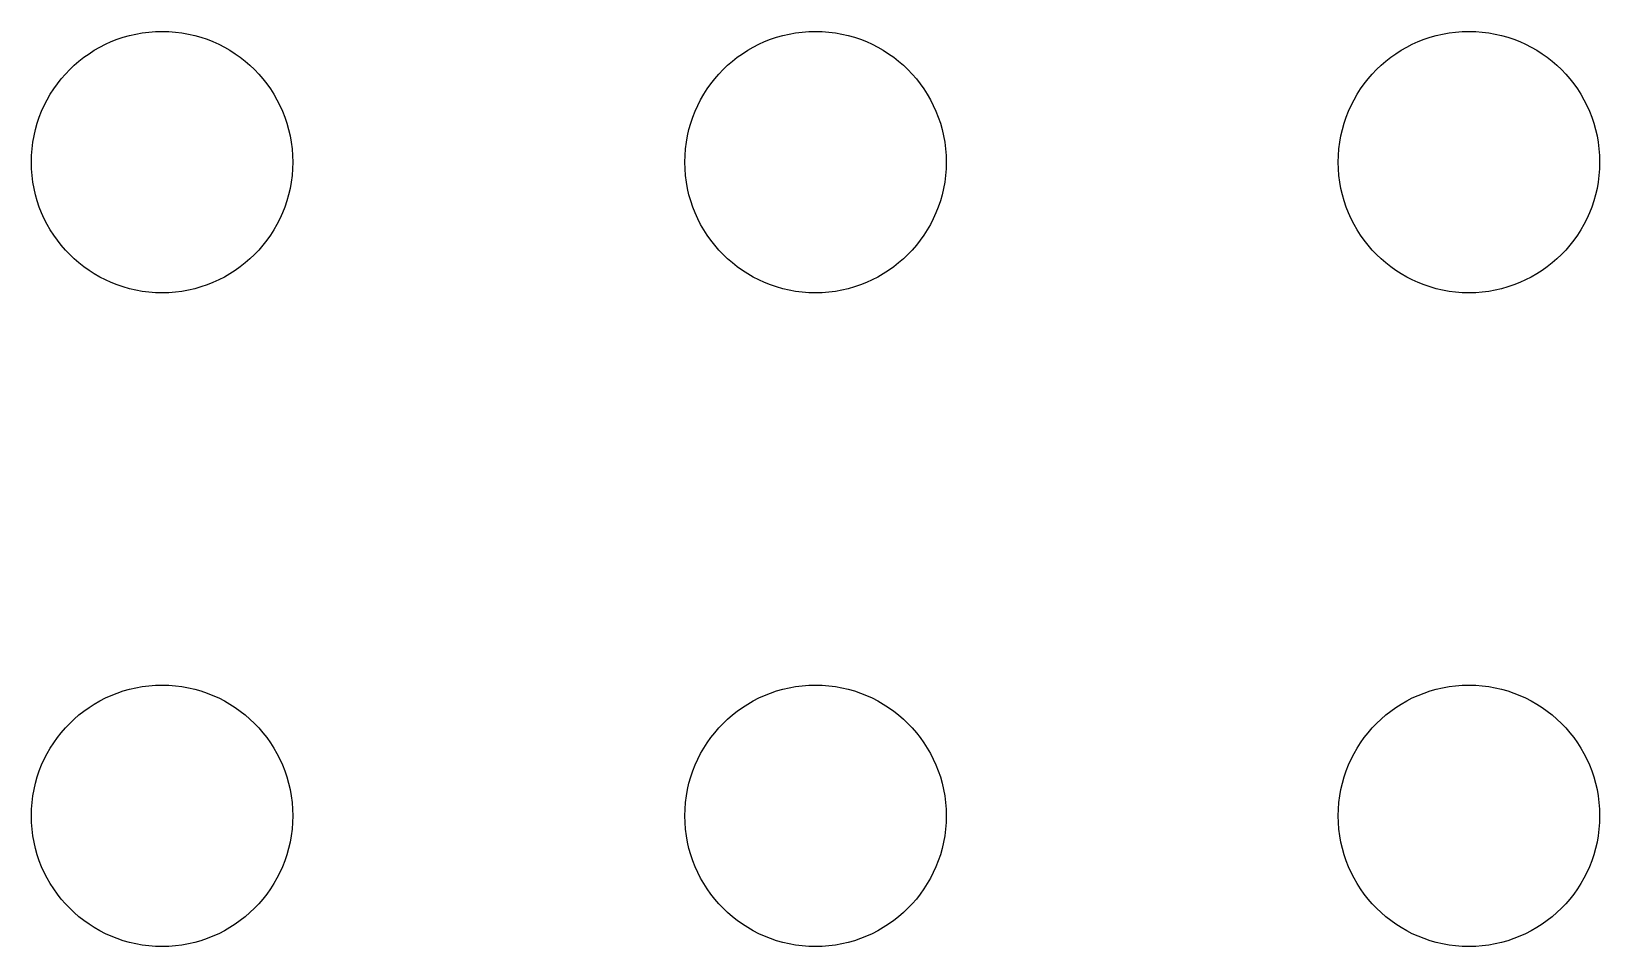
# Model space of a CAD drawing. Header units: inches. Extents: x 1.92 to 4.46, y -4.34 to -2.08.
# Drawn here: x 2.219 to 2.459, y -2.2747 to -2.1347 of the extents above; entities that cross this region are included whole.
import ezdxf

# ---------------------------------------------------------------- set-up
doc = ezdxf.new("R2010")
doc.units = ezdxf.units.IN
doc.header["$MEASUREMENT"] = 0
doc.layers.add('BLACK', color=250, linetype='CONTINUOUS')

msp = doc.modelspace()

# ---------------------------------------------------------------- linework, layer by layer
at = {"layer": 'BLACK'}
for centre in [(2.23898, -2.15472), (2.23898, -2.15472), (2.33898, -2.15472), (2.33898, -2.15472), (2.43898, -2.15472), (2.43898, -2.15472), (2.23898, -2.25472), (2.23898, -2.25472), (2.33898, -2.25472), (2.33898, -2.25472), (2.43898, -2.25472), (2.43898, -2.25472)]:
    msp.add_circle(centre, 0.02, dxfattribs=at)

doc.saveas('drawing.dxf')
